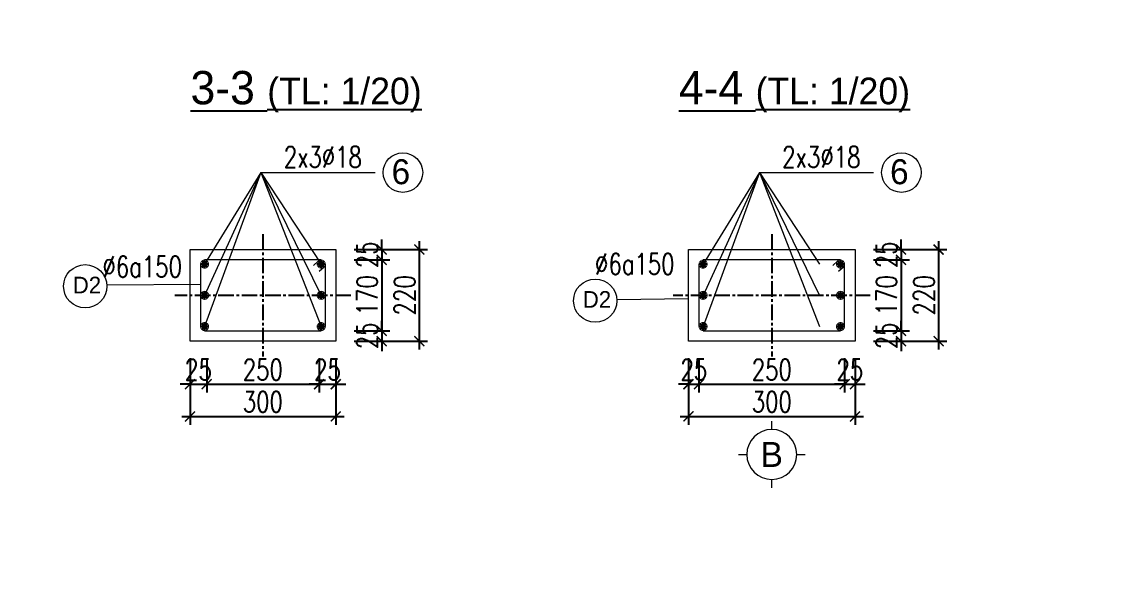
# Model space of a CAD drawing. Header units: millimetres. Extents: x -94324 to 105676, y -98316 to 125800.
# Drawn here: x -29545 to -26917, y 13870 to 15218 of the extents above; entities that cross this region are included whole.
import ezdxf
from ezdxf.enums import TextEntityAlignment as Align

# ---------------------------------------------------------------- set-up
doc = ezdxf.new("R2010")
doc.units = ezdxf.units.MM
doc.header["$MEASUREMENT"] = 0
doc.linetypes.add('CENTER2', pattern=[1.125, 0.75, -0.125, 0.125, -0.125])
for name, color, linetype, lineweight in [('7', 7, 'Continuous', 20), ('8', 8, 'Continuous', 13), ('bao', 4, 'Continuous', 20), ('Dim', 8, 'Continuous', 15), ('THEP', 3, 'Continuous', 18), ('thepchu', 1, 'Continuous', 30)]:
    doc.layers.add(name, color=color, linetype=linetype, lineweight=lineweight)
doc.layers.add('TEXT', color=3, linetype='Continuous')
doc.layers.add('TRUCDX', color=9, linetype='CENTER2')
doc.styles.add('.VnAvantH', font='', dxfattribs={"width": 0.9})
doc.styles.add('ROMANS', font='romans.shx', dxfattribs={"width": 0.75, "bigfont": 'vns.shx'})
doc.styles.add('romans.shx', font='romans.shx', dxfattribs={"width": 0.75, "bigfont": 'vns.shx'})
doc.styles.add('VNAVANTH', font='')
doc.styles.get('.VnAvantH').set_extended_font_data('.VnAvantH')
doc.styles.get('VNAVANTH').set_extended_font_data('.VnAvantH')
doc.dimstyles.new('1-20', dxfattribs={"dimscale": 20, "dimtxt": 2.5, "dimasz": 1.2, "dimexe": 1, "dimexo": 0, "dimgap": 0.5, "dimtad": 1, "dimdec": 0, "dimzin": 0, "dimdsep": 46, "dimtxsty": 'romans.shx', "dimblk": 'ARCHTICK', "dimcen": 0.09, "dimdle": 1, "dimclrd": 8, "dimclre": 8, "dimclrt": 3, "dimadec": 0, "dimazin": 0, "dimtfac": 1, "dimtdec": 0, "dimtix": 1, "dimtmove": 0, "dimatfit": 3, "dimfxl": 1, "dimtolj": 1, "dimtzin": 0, "dimarcsym": 0})

# ---------------------------------------------------------------- blocks, each defined once
blk = doc.blocks.new('thep')
at = {"layer": 'thepchu'}
for p, q in [((-0.5, 0), (0.5, 0)), ((-0.35, 0.35), (0.35, -0.35)), ((0.35, 0.35), (-0.35, -0.35)), ((0, 0.5), (0, -0.5))]:
    blk.add_line(p, q, dxfattribs=at)
at = {"layer": 'thepchu', "const_width": 0.0833}
blk.add_lwpolyline([(-0.5, 0, 1), (0.5, 0, 1), (-0.5, 0, 1)], format="xyb", dxfattribs=at)
blk = doc.blocks.new('_ArchTick')
at = {"layer": 'Dim', "color": 0, "const_width": 0.15}
blk.add_lwpolyline([(-0.5, -0.5), (0.5, 0.5)], dxfattribs=at)
blk = doc.blocks.new('*D64')
at = {"layer": 'Defpoints', "color": 0, "transparency": 16777216}
for p in [(-28747.3, 14671.3), (-28747.3, 14646.3), (-28681, 14646.3)]:
    blk.add_point(p, dxfattribs=at)
at = {"layer": 'Dim', "color": 8, "lineweight": -2, "transparency": 16777216}
for p, q in [((-28681, 14671.3), (-28681, 14695.3)), ((-28747.3, 14671.3), (-28661, 14671.3)), ((-28681, 14671.3), (-28681, 14646.3)), ((-28747.3, 14646.3), (-28661, 14646.3)), ((-28681, 14646.3), (-28681, 14622.3))]:
    blk.add_line(p, q, dxfattribs=at)
at = {"layer": 'Dim', "color": 8, "lineweight": -2, "transparency": 16777216, "xscale": 24, "yscale": 24, "zscale": 24}
for p, rotation in [((-28681, 14671.3), 270), ((-28681, 14646.3), 90)]:
    blk.add_blockref('_ArchTick', p, dxfattribs=dict(at, rotation=rotation))
at = {"layer": 'Dim', "color": 3, "transparency": 16777216, "insert": (-28716, 14658.8), "char_height": 50, "attachment_point": 5, "rotation": 90, "style": 'romans.shx'}
blk.add_mtext('\\A1;25', dxfattribs=at)
blk = doc.blocks.new('*D65')
at = {"layer": 'Defpoints', "color": 0, "transparency": 16777216}
for p in [(-28747.3, 14671.3), (-28747.3, 14451.3), (-28590.7, 14451.3)]:
    blk.add_point(p, dxfattribs=at)
at = {"layer": 'Dim', "color": 8, "lineweight": -2, "transparency": 16777216}
for p, q in [((-28747.3, 14671.3), (-28570.7, 14671.3)), ((-28590.7, 14691.3), (-28590.7, 14431.3)), ((-28747.3, 14451.3), (-28570.7, 14451.3))]:
    blk.add_line(p, q, dxfattribs=at)
at = {"layer": 'Dim', "color": 8, "lineweight": -2, "transparency": 16777216, "xscale": 24, "yscale": 24, "zscale": 24}
for p, rotation in [((-28590.7, 14671.3), 90), ((-28590.7, 14451.3), 270)]:
    blk.add_blockref('_ArchTick', p, dxfattribs=dict(at, rotation=rotation))
at = {"layer": 'Dim', "color": 3, "transparency": 16777216, "insert": (-28625.7, 14561.3), "char_height": 50, "attachment_point": 5, "rotation": 90, "style": 'romans.shx'}
blk.add_mtext('\\A1;220', dxfattribs=at)
blk = doc.blocks.new('*D66')
at = {"layer": 'Defpoints', "color": 0, "transparency": 16777216}
for p in [(-29141.3, 14410.6), (-29101.3, 14410.6), (-29101.3, 14347.9)]:
    blk.add_point(p, dxfattribs=at)
at = {"layer": 'Dim', "color": 8, "lineweight": -2, "transparency": 16777216}
for p, q in [((-29141.3, 14410.6), (-29141.3, 14327.9)), ((-29101.3, 14410.6), (-29101.3, 14327.9)), ((-29141.3, 14347.9), (-29165.3, 14347.9)), ((-29141.3, 14347.9), (-29101.3, 14347.9)), ((-29101.3, 14347.9), (-29077.3, 14347.9))]:
    blk.add_line(p, q, dxfattribs=at)
at = {"layer": 'Dim', "color": 8, "lineweight": -2, "transparency": 16777216, "xscale": 24, "yscale": 24, "zscale": 24}
blk.add_blockref('_ArchTick', (-29141.3, 14347.9), dxfattribs=at)
at = {"layer": 'Dim', "color": 8, "lineweight": -2, "transparency": 16777216, "xscale": 24, "yscale": 24, "zscale": 24, "rotation": 180}
blk.add_blockref('_ArchTick', (-29101.3, 14347.9), dxfattribs=at)
at = {"layer": 'Dim', "color": 3, "transparency": 16777216, "insert": (-29121.3, 14382.9), "char_height": 50, "attachment_point": 5, "style": 'romans.shx'}
blk.add_mtext('\\A1;25', dxfattribs=at)
blk = doc.blocks.new('*D67')
at = {"layer": 'Defpoints', "color": 0, "transparency": 16777216}
for p in [(-29101.3, 14410.6), (-28831.3, 14410.6), (-28831.3, 14347.9)]:
    blk.add_point(p, dxfattribs=at)
at = {"layer": 'Dim', "color": 8, "lineweight": -2, "transparency": 16777216}
for p, q in [((-29101.3, 14410.6), (-29101.3, 14327.9)), ((-28831.3, 14410.6), (-28831.3, 14327.9)), ((-29121.3, 14347.9), (-28811.3, 14347.9))]:
    blk.add_line(p, q, dxfattribs=at)
at = {"layer": 'Dim', "color": 8, "lineweight": -2, "transparency": 16777216, "xscale": 24, "yscale": 24, "zscale": 24, "rotation": 180}
blk.add_blockref('_ArchTick', (-29101.3, 14347.9), dxfattribs=at)
at = {"layer": 'Dim', "color": 8, "lineweight": -2, "transparency": 16777216, "xscale": 24, "yscale": 24, "zscale": 24}
blk.add_blockref('_ArchTick', (-28831.3, 14347.9), dxfattribs=at)
at = {"layer": 'Dim', "color": 3, "transparency": 16777216, "insert": (-28966.3, 14382.9), "char_height": 50, "attachment_point": 5, "style": 'romans.shx'}
blk.add_mtext('\\A1;250', dxfattribs=at)
blk = doc.blocks.new('*D68')
at = {"layer": 'Defpoints', "color": 0, "transparency": 16777216}
for p in [(-28831.3, 14410.6), (-28791.3, 14410.6), (-28791.3, 14347.9)]:
    blk.add_point(p, dxfattribs=at)
at = {"layer": 'Dim', "color": 8, "lineweight": -2, "transparency": 16777216}
for p, q in [((-28831.3, 14410.6), (-28831.3, 14327.9)), ((-28791.3, 14410.6), (-28791.3, 14327.9)), ((-28831.3, 14347.9), (-28855.3, 14347.9)), ((-28831.3, 14347.9), (-28791.3, 14347.9)), ((-28791.3, 14347.9), (-28767.3, 14347.9))]:
    blk.add_line(p, q, dxfattribs=at)
at = {"layer": 'Dim', "color": 8, "lineweight": -2, "transparency": 16777216, "xscale": 24, "yscale": 24, "zscale": 24}
blk.add_blockref('_ArchTick', (-28831.3, 14347.9), dxfattribs=at)
at = {"layer": 'Dim', "color": 8, "lineweight": -2, "transparency": 16777216, "xscale": 24, "yscale": 24, "zscale": 24, "rotation": 180}
blk.add_blockref('_ArchTick', (-28791.3, 14347.9), dxfattribs=at)
at = {"layer": 'Dim', "color": 3, "transparency": 16777216, "insert": (-28811.3, 14382.9), "char_height": 50, "attachment_point": 5, "style": 'romans.shx'}
blk.add_mtext('\\A1;25', dxfattribs=at)
blk = doc.blocks.new('*D69')
at = {"layer": 'Defpoints', "color": 0, "transparency": 16777216}
for p in [(-29141.3, 14410.6), (-28791.3, 14410.6), (-28791.3, 14270.6)]:
    blk.add_point(p, dxfattribs=at)
at = {"layer": 'Dim', "color": 8, "lineweight": -2, "transparency": 16777216}
for p, q in [((-29141.3, 14410.6), (-29141.3, 14250.6)), ((-28791.3, 14410.6), (-28791.3, 14250.6)), ((-29161.3, 14270.6), (-28771.3, 14270.6))]:
    blk.add_line(p, q, dxfattribs=at)
at = {"layer": 'Dim', "color": 8, "lineweight": -2, "transparency": 16777216, "xscale": 24, "yscale": 24, "zscale": 24, "rotation": 180}
blk.add_blockref('_ArchTick', (-29141.3, 14270.6), dxfattribs=at)
at = {"layer": 'Dim', "color": 8, "lineweight": -2, "transparency": 16777216, "xscale": 24, "yscale": 24, "zscale": 24}
blk.add_blockref('_ArchTick', (-28791.3, 14270.6), dxfattribs=at)
at = {"layer": 'Dim', "color": 3, "transparency": 16777216, "insert": (-28966.3, 14305.6), "char_height": 50, "attachment_point": 5, "style": 'romans.shx'}
blk.add_mtext('\\A1;300', dxfattribs=at)
blk = doc.blocks.new('*D70')
at = {"layer": 'Defpoints', "color": 0, "transparency": 16777216}
for p in [(-27944, 14410.6), (-27919, 14410.6), (-27919, 14347.9)]:
    blk.add_point(p, dxfattribs=at)
at = {"layer": 'Dim', "color": 8, "lineweight": -2, "transparency": 16777216}
for p, q in [((-27944, 14410.6), (-27944, 14327.9)), ((-27919, 14410.6), (-27919, 14327.9)), ((-27944, 14347.9), (-27968, 14347.9)), ((-27944, 14347.9), (-27919, 14347.9)), ((-27919, 14347.9), (-27895, 14347.9))]:
    blk.add_line(p, q, dxfattribs=at)
at = {"layer": 'Dim', "color": 8, "lineweight": -2, "transparency": 16777216, "xscale": 24, "yscale": 24, "zscale": 24}
blk.add_blockref('_ArchTick', (-27944, 14347.9), dxfattribs=at)
at = {"layer": 'Dim', "color": 8, "lineweight": -2, "transparency": 16777216, "xscale": 24, "yscale": 24, "zscale": 24, "rotation": 180}
blk.add_blockref('_ArchTick', (-27919, 14347.9), dxfattribs=at)
at = {"layer": 'Dim', "color": 3, "transparency": 16777216, "insert": (-27931.5, 14382.9), "char_height": 50, "attachment_point": 5, "style": 'romans.shx'}
blk.add_mtext('\\A1;25', dxfattribs=at)
blk = doc.blocks.new('*D71')
at = {"layer": 'Defpoints', "color": 0, "transparency": 16777216}
for p in [(-27919, 14410.6), (-27569, 14410.6), (-27569, 14347.9)]:
    blk.add_point(p, dxfattribs=at)
at = {"layer": 'Dim', "color": 8, "lineweight": -2, "transparency": 16777216}
for p, q in [((-27919, 14410.6), (-27919, 14327.9)), ((-27569, 14410.6), (-27569, 14327.9)), ((-27939, 14347.9), (-27549, 14347.9))]:
    blk.add_line(p, q, dxfattribs=at)
at = {"layer": 'Dim', "color": 8, "lineweight": -2, "transparency": 16777216, "xscale": 24, "yscale": 24, "zscale": 24, "rotation": 180}
blk.add_blockref('_ArchTick', (-27919, 14347.9), dxfattribs=at)
at = {"layer": 'Dim', "color": 8, "lineweight": -2, "transparency": 16777216, "xscale": 24, "yscale": 24, "zscale": 24}
blk.add_blockref('_ArchTick', (-27569, 14347.9), dxfattribs=at)
at = {"layer": 'Dim', "color": 3, "transparency": 16777216, "insert": (-27744, 14382.9), "char_height": 50, "attachment_point": 5, "style": 'romans.shx'}
blk.add_mtext('\\A1;250', dxfattribs=at)
blk = doc.blocks.new('*D72')
at = {"layer": 'Defpoints', "color": 0, "transparency": 16777216}
for p in [(-27569, 14410.6), (-27544, 14410.6), (-27544, 14347.9)]:
    blk.add_point(p, dxfattribs=at)
at = {"layer": 'Dim', "color": 8, "lineweight": -2, "transparency": 16777216}
for p, q in [((-27569, 14410.6), (-27569, 14327.9)), ((-27544, 14410.6), (-27544, 14327.9)), ((-27569, 14347.9), (-27593, 14347.9)), ((-27569, 14347.9), (-27544, 14347.9)), ((-27544, 14347.9), (-27520, 14347.9))]:
    blk.add_line(p, q, dxfattribs=at)
at = {"layer": 'Dim', "color": 8, "lineweight": -2, "transparency": 16777216, "xscale": 24, "yscale": 24, "zscale": 24}
blk.add_blockref('_ArchTick', (-27569, 14347.9), dxfattribs=at)
at = {"layer": 'Dim', "color": 8, "lineweight": -2, "transparency": 16777216, "xscale": 24, "yscale": 24, "zscale": 24, "rotation": 180}
blk.add_blockref('_ArchTick', (-27544, 14347.9), dxfattribs=at)
at = {"layer": 'Dim', "color": 3, "transparency": 16777216, "insert": (-27556.5, 14382.9), "char_height": 50, "attachment_point": 5, "style": 'romans.shx'}
blk.add_mtext('\\A1;25', dxfattribs=at)
blk = doc.blocks.new('*D73')
at = {"layer": 'Defpoints', "color": 0, "transparency": 16777216}
for p in [(-27944, 14410.6), (-27544, 14410.6), (-27544, 14270.6)]:
    blk.add_point(p, dxfattribs=at)
at = {"layer": 'Dim', "color": 8, "lineweight": -2, "transparency": 16777216}
for p, q in [((-27944, 14410.6), (-27944, 14250.6)), ((-27544, 14410.6), (-27544, 14250.6)), ((-27964, 14270.6), (-27524, 14270.6))]:
    blk.add_line(p, q, dxfattribs=at)
at = {"layer": 'Dim', "color": 8, "lineweight": -2, "transparency": 16777216, "xscale": 24, "yscale": 24, "zscale": 24, "rotation": 180}
blk.add_blockref('_ArchTick', (-27944, 14270.6), dxfattribs=at)
at = {"layer": 'Dim', "color": 8, "lineweight": -2, "transparency": 16777216, "xscale": 24, "yscale": 24, "zscale": 24}
blk.add_blockref('_ArchTick', (-27544, 14270.6), dxfattribs=at)
at = {"layer": 'Dim', "color": 3, "transparency": 16777216, "insert": (-27744, 14305.6), "char_height": 50, "attachment_point": 5, "style": 'romans.shx'}
blk.add_mtext('\\A1;300', dxfattribs=at)
blk = doc.blocks.new('SH')
at = {"layer": '8'}
for p, q in [((0, 20), (0, 0)), ((0, 20), (0, 0)), ((-80, -60), (-60, -60)), ((-80, -60), (-60, -60)), ((60, -60), (80, -60)), ((60, -60), (80, -60)), ((0, -120), (0, -140)), ((0, -120), (0, -140))]:
    blk.add_line(p, q, dxfattribs=at)
blk.add_circle((0, -60), 60, dxfattribs=at)
at = {"layer": 'TEXT', "style": '.VnAvantH'}
blk.add_attdef('SH', text='', height=60, dxfattribs=at).set_placement((0, -60), align=Align.MIDDLE_CENTER)
blk = doc.blocks.new('*D58')
at = {"layer": 'Defpoints', "color": 0, "transparency": 16777216}
for p in [(-28747.3, 14646.3), (-28747.3, 14476.3), (-28681, 14476.3)]:
    blk.add_point(p, dxfattribs=at)
at = {"layer": 'Dim', "color": 8, "lineweight": -2, "transparency": 16777216}
for p, q in [((-28681, 14666.3), (-28681, 14456.3)), ((-28747.3, 14646.3), (-28661, 14646.3)), ((-28747.3, 14476.3), (-28661, 14476.3))]:
    blk.add_line(p, q, dxfattribs=at)
at = {"layer": 'Dim', "color": 8, "lineweight": -2, "transparency": 16777216, "xscale": 24, "yscale": 24, "zscale": 24}
for p, rotation in [((-28681, 14646.3), 90), ((-28681, 14476.3), 270)]:
    blk.add_blockref('_ArchTick', p, dxfattribs=dict(at, rotation=rotation))
at = {"layer": 'Dim', "color": 3, "transparency": 16777216, "insert": (-28716, 14561.3), "char_height": 50, "attachment_point": 5, "rotation": 90, "style": 'romans.shx'}
blk.add_mtext('\\A1;170', dxfattribs=at)
blk = doc.blocks.new('*D59')
at = {"layer": 'Defpoints', "color": 0, "transparency": 16777216}
for p in [(-28747.3, 14476.3), (-28747.3, 14451.3), (-28681, 14451.3)]:
    blk.add_point(p, dxfattribs=at)
at = {"layer": 'Dim', "color": 8, "lineweight": -2, "transparency": 16777216}
for p, q in [((-28681, 14476.3), (-28681, 14500.3)), ((-28747.3, 14476.3), (-28661, 14476.3)), ((-28681, 14476.3), (-28681, 14451.3)), ((-28747.3, 14451.3), (-28661, 14451.3)), ((-28681, 14451.3), (-28681, 14427.3))]:
    blk.add_line(p, q, dxfattribs=at)
at = {"layer": 'Dim', "color": 8, "lineweight": -2, "transparency": 16777216, "xscale": 24, "yscale": 24, "zscale": 24}
for p, rotation in [((-28681, 14476.3), 270), ((-28681, 14451.3), 90)]:
    blk.add_blockref('_ArchTick', p, dxfattribs=dict(at, rotation=rotation))
at = {"layer": 'Dim', "color": 3, "transparency": 16777216, "insert": (-28716, 14463.8), "char_height": 50, "attachment_point": 5, "rotation": 90, "style": 'romans.shx'}
blk.add_mtext('\\A1;25', dxfattribs=at)
blk = doc.blocks.new('*D60')
at = {"layer": 'Defpoints', "color": 0, "transparency": 16777216}
for p in [(-27500, 14671.3), (-27500, 14646.3), (-27433.6, 14646.3)]:
    blk.add_point(p, dxfattribs=at)
at = {"layer": 'Dim', "color": 8, "lineweight": -2, "transparency": 16777216}
for p, q in [((-27433.6, 14671.3), (-27433.6, 14695.3)), ((-27500, 14671.3), (-27413.6, 14671.3)), ((-27433.6, 14671.3), (-27433.6, 14646.3)), ((-27500, 14646.3), (-27413.6, 14646.3)), ((-27433.6, 14646.3), (-27433.6, 14622.3))]:
    blk.add_line(p, q, dxfattribs=at)
at = {"layer": 'Dim', "color": 8, "lineweight": -2, "transparency": 16777216, "xscale": 24, "yscale": 24, "zscale": 24}
for p, rotation in [((-27433.6, 14671.3), 270), ((-27433.6, 14646.3), 90)]:
    blk.add_blockref('_ArchTick', p, dxfattribs=dict(at, rotation=rotation))
at = {"layer": 'Dim', "color": 3, "transparency": 16777216, "insert": (-27468.6, 14658.8), "char_height": 50, "attachment_point": 5, "rotation": 90, "style": 'romans.shx'}
blk.add_mtext('\\A1;25', dxfattribs=at)
blk = doc.blocks.new('*D61')
at = {"layer": 'Defpoints', "color": 0, "transparency": 16777216}
for p in [(-27500, 14671.3), (-27500, 14451.3), (-27343.4, 14451.3)]:
    blk.add_point(p, dxfattribs=at)
at = {"layer": 'Dim', "color": 8, "lineweight": -2, "transparency": 16777216}
for p, q in [((-27500, 14671.3), (-27323.4, 14671.3)), ((-27343.4, 14691.3), (-27343.4, 14431.3)), ((-27500, 14451.3), (-27323.4, 14451.3))]:
    blk.add_line(p, q, dxfattribs=at)
at = {"layer": 'Dim', "color": 8, "lineweight": -2, "transparency": 16777216, "xscale": 24, "yscale": 24, "zscale": 24}
for p, rotation in [((-27343.4, 14671.3), 90), ((-27343.4, 14451.3), 270)]:
    blk.add_blockref('_ArchTick', p, dxfattribs=dict(at, rotation=rotation))
at = {"layer": 'Dim', "color": 3, "transparency": 16777216, "insert": (-27378.4, 14561.3), "char_height": 50, "attachment_point": 5, "rotation": 90, "style": 'romans.shx'}
blk.add_mtext('\\A1;220', dxfattribs=at)
blk = doc.blocks.new('*D62')
at = {"layer": 'Defpoints', "color": 0, "transparency": 16777216}
for p in [(-27500, 14646.3), (-27500, 14476.3), (-27433.6, 14476.3)]:
    blk.add_point(p, dxfattribs=at)
at = {"layer": 'Dim', "color": 8, "lineweight": -2, "transparency": 16777216}
for p, q in [((-27433.6, 14666.3), (-27433.6, 14456.3)), ((-27500, 14646.3), (-27413.6, 14646.3)), ((-27500, 14476.3), (-27413.6, 14476.3))]:
    blk.add_line(p, q, dxfattribs=at)
at = {"layer": 'Dim', "color": 8, "lineweight": -2, "transparency": 16777216, "xscale": 24, "yscale": 24, "zscale": 24}
for p, rotation in [((-27433.6, 14646.3), 90), ((-27433.6, 14476.3), 270)]:
    blk.add_blockref('_ArchTick', p, dxfattribs=dict(at, rotation=rotation))
at = {"layer": 'Dim', "color": 3, "transparency": 16777216, "insert": (-27468.6, 14561.3), "char_height": 50, "attachment_point": 5, "rotation": 90, "style": 'romans.shx'}
blk.add_mtext('\\A1;170', dxfattribs=at)
blk = doc.blocks.new('*D63')
at = {"layer": 'Defpoints', "color": 0, "transparency": 16777216}
for p in [(-27500, 14476.3), (-27500, 14451.3), (-27433.6, 14451.3)]:
    blk.add_point(p, dxfattribs=at)
at = {"layer": 'Dim', "color": 8, "lineweight": -2, "transparency": 16777216}
for p, q in [((-27433.6, 14476.3), (-27433.6, 14500.3)), ((-27500, 14476.3), (-27413.6, 14476.3)), ((-27433.6, 14476.3), (-27433.6, 14451.3)), ((-27500, 14451.3), (-27413.6, 14451.3)), ((-27433.6, 14451.3), (-27433.6, 14427.3))]:
    blk.add_line(p, q, dxfattribs=at)
at = {"layer": 'Dim', "color": 8, "lineweight": -2, "transparency": 16777216, "xscale": 24, "yscale": 24, "zscale": 24}
for p, rotation in [((-27433.6, 14476.3), 270), ((-27433.6, 14451.3), 90)]:
    blk.add_blockref('_ArchTick', p, dxfattribs=dict(at, rotation=rotation))
at = {"layer": 'Dim', "color": 3, "transparency": 16777216, "insert": (-27468.6, 14463.8), "char_height": 50, "attachment_point": 5, "rotation": 90, "style": 'romans.shx'}
blk.add_mtext('\\A1;25', dxfattribs=at)

msp = doc.modelspace()

# ---------------------------------------------------------------- linework, layer by layer
at = {"layer": '7'}
msp.add_circle((5675.5, 1684), 100000, dxfattribs=at)
at = {"layer": 'bao'}
for points in [[(-28791.3, 14671.3), (-28791.3, 14451.3), (-29141.3, 14451.3), (-29141.3, 14671.3)], [(-27544, 14671.3), (-27544, 14451.3), (-27944, 14451.3), (-27944, 14671.3)]]:
    msp.add_lwpolyline(points, close=True, dxfattribs=at)
at = {"layer": 'THEP'}
for p, q in [((-28971, 14856.5), (-29106.3, 14636.3)), ((-28971, 14856.5), (-29106.3, 14561.3)), ((-28971, 14856.5), (-29106.3, 14486.3)), ((-28971, 14856.5), (-28697, 14856.5)), ((-28971, 14856.5), (-28826.3, 14636.3)), ((-28971, 14856.5), (-28826.3, 14561.3)), ((-28971, 14856.5), (-28826.3, 14486.3)), ((-27773.7, 14856.5), (-27909, 14636.3)), ((-27773.7, 14856.5), (-27909, 14561.3)), ((-27773.7, 14856.5), (-27909, 14486.3)), ((-27773.7, 14856.5), (-27499.7, 14856.5)), ((-27773.7, 14856.5), (-27629, 14636.3)), ((-27773.7, 14856.5), (-27629, 14561.3)), ((-27773.7, 14856.5), (-27629, 14486.3)), ((-28832.9, 14643.9), (-28844.7, 14632.9)), ((-27585.5, 14643.9), (-27597.3, 14632.9)), ((-28819.3, 14629.2), (-28831, 14618.3)), ((-27571.9, 14629.2), (-27583.7, 14618.3)), ((-29116, 14587.1), (-29341.1, 14585.4)), ((-27944, 14552.6), (-28116.1, 14550.9))]:
    msp.add_line(p, q, dxfattribs=at)
for points in [[(-28826.3, 14646.3), (-29106.3, 14646.3)], [(-27579, 14646.3), (-27909, 14646.3)], [(-29116.3, 14636.3), (-29116.3, 14486.3)], [(-28816.3, 14486.3), (-28816.3, 14636.3)], [(-27919, 14636.3), (-27919, 14486.3)], [(-27569, 14486.3), (-27569, 14636.3)], [(-29106.3, 14476.3), (-28826.3, 14476.3)], [(-27909, 14476.3), (-27579, 14476.3)]]:
    msp.add_lwpolyline(points, dxfattribs=at)
for centre, radius in [((-28630, 14856), 47.5), ((-27432.7, 14856), 47.5), ((-29393, 14583), 52), ((-28168, 14548.5), 52)]:
    msp.add_circle(centre, radius, dxfattribs=at)
at = {"layer": 'TRUCDX', "ltscale": 50}
for p, q in [((-28966.3, 14708), (-28966.3, 14414.6)), ((-27744, 14708), (-27744, 14414.6)), ((-28754.7, 14561.3), (-29178, 14561.3)), ((-27507.3, 14561.3), (-27980.7, 14561.3))]:
    msp.add_line(p, q, dxfattribs=at)

# ---------------------------------------------------------------- block references
at = {"layer": 'bao'}
ref = msp.add_blockref('SH', (-27744, 14119.2), dxfattribs=dict(at, xscale=-1, rotation=180))
ref.add_attrib('SH', 'b', dxfattribs={"layer": 'TEXT', "height": 60, "style": '.VnAvantH'}).set_placement((-27744, 14179.3), align=Align.MIDDLE_CENTER)
at = {"layer": 'thepchu', "yscale": 20, "zscale": 20}
for p, xscale, rotation in [((-29106.3, 14636.3), -20, 270), ((-28826.3, 14636.3), 20, 90), ((-27909, 14636.3), -20, 270), ((-27579, 14636.3), 20, 90), ((-29106.3, 14561.3), 20, 270), ((-28826.3, 14561.3), -20, 90), ((-27909, 14561.3), -20, 270), ((-27579, 14561.3), 20, 90), ((-29106.3, 14486.3), 20, 270), ((-28826.3, 14486.3), -20, 90), ((-27909, 14486.3), 20, 270), ((-27579, 14486.3), -20, 90)]:
    msp.add_blockref('thep', p, dxfattribs=dict(at, xscale=xscale, rotation=rotation))

# ---------------------------------------------------------------- texts
at = {"layer": 'TEXT', "char_height": 80, "width": 3655.8, "attachment_point": 2, "style": 'VNAVANTH'}
for s, insert in [('{\\L3-3 \\H0.8x;(tl: 1/20)}', (-28862.5, 15100)), ('{\\L4-4 \\H0.8x;(tl: 1/20)}', (-27689.5, 15100))]:
    msp.add_mtext(s, dxfattribs=dict(at, insert=insert))
at = {"layer": 'THEP', "attachment_point": 1}
for s, width, insert, char_height, style in [('2x3Ø18', 287, (-28916.3, 14918.4), 50, 'ROMANS'), ('2x3Ø18', 287, (-27718.9, 14918.4), 50, 'ROMANS'), ('6', 101.781, (-28657.2, 14888.1), 60, 'VNAVANTH'), ('6', 101.781, (-27459.9, 14888.1), 60, 'VNAVANTH'), ('Ø6a150', 287, (-29351.8, 14655), 50, 'ROMANS'), ('Ø6a150', 287, (-28168.7, 14661.4), 50, 'ROMANS'), ('D2', 101.781, (-29423.1, 14606), 40, 'VNAVANTH'), ('D2', 101.781, (-28198.1, 14571.5), 40, 'VNAVANTH')]:
    msp.add_mtext_dynamic_manual_height_columns(s, width=width, gutter_width=500, heights=[0], dxfattribs=dict(at, insert=insert, char_height=char_height, style=style))

# ---------------------------------------------------------------- dimensions: what is measured, and where the dimension line sits
at = {"layer": 'Dim'}
for base, p1, p2, picture, middle in [((-28681, 14646.3), (-28747.3, 14671.3), (-28747.3, 14646.3), '*D64', (-28716, 14658.8)), ((-27433.6, 14646.3), (-27500, 14671.3), (-27500, 14646.3), '*D60', (-27468.6, 14658.8)), ((-28590.7, 14451.3), (-28747.3, 14671.3), (-28747.3, 14451.3), '*D65', (-28625.7, 14561.3)), ((-27343.4, 14451.3), (-27500, 14671.3), (-27500, 14451.3), '*D61', (-27378.4, 14561.3))]:
    dim = msp.add_linear_dim(base=base, p1=p1, p2=p2, angle=270, dimstyle='1-20', dxfattribs=at)
    dim.commit()
    dim.dimension.update_dxf_attribs({"geometry": picture, "text_midpoint": middle})
for base, p1, p2, picture, middle in [((-28681, 14476.3), (-28747.3, 14646.3), (-28747.3, 14476.3), '*D58', (-28716, 14561.3)), ((-27433.6, 14476.3), (-27500, 14646.3), (-27500, 14476.3), '*D62', (-27468.6, 14561.3)), ((-28681, 14451.3), (-28747.3, 14476.3), (-28747.3, 14451.3), '*D59', (-28716, 14463.8)), ((-27433.6, 14451.3), (-27500, 14476.3), (-27500, 14451.3), '*D63', (-27468.6, 14463.8))]:
    dim = msp.add_linear_dim(base=base, p1=p1, p2=p2, angle=270, dimstyle='1-20', override={"dimtmove": 1}, dxfattribs=at)
    dim.commit()
    dim.dimension.update_dxf_attribs({"geometry": picture, "text_midpoint": middle})
for base, p1, p2, text, picture, middle in [((-29101.3, 14347.9), (-29141.3, 14410.6), (-29101.3, 14410.6), '25', '*D66', (-29121.3, 14382.9)), ((-28791.3, 14270.6), (-29141.3, 14410.6), (-28791.3, 14410.6), '300', '*D69', (-28966.3, 14305.6)), ((-27544, 14270.6), (-27944, 14410.6), (-27544, 14410.6), '300', '*D73', (-27744, 14305.6))]:
    dim = msp.add_linear_dim(base=base, p1=p1, p2=p2, text=text, dimstyle='1-20', dxfattribs=at)
    dim.commit()
    dim.dimension.update_dxf_attribs({"geometry": picture, "text_midpoint": middle})
for base, p1, p2, text, picture, middle in [((-28831.3, 14347.9), (-29101.3, 14410.6), (-28831.3, 14410.6), '250', '*D67', (-28966.3, 14382.9)), ((-28791.3, 14347.9), (-28831.3, 14410.6), (-28791.3, 14410.6), '25', '*D68', (-28811.3, 14382.9)), ((-27569, 14347.9), (-27919, 14410.6), (-27569, 14410.6), '250', '*D71', (-27744, 14382.9))]:
    dim = msp.add_linear_dim(base=base, p1=p1, p2=p2, text=text, dimstyle='1-20', override={"dimtmove": 1}, dxfattribs=at)
    dim.commit()
    dim.dimension.update_dxf_attribs({"geometry": picture, "text_midpoint": middle})
dim = msp.add_linear_dim(base=(-27919, 14347.9), p1=(-27944, 14410.6), p2=(-27919, 14410.6), dimstyle='1-20', dxfattribs=at)
dim.commit()
dim.dimension.update_dxf_attribs({"geometry": '*D70', "text_midpoint": (-27931.5, 14382.9)})
dim = msp.add_linear_dim(base=(-27544, 14347.9), p1=(-27569, 14410.6), p2=(-27544, 14410.6), dimstyle='1-20', override={"dimtmove": 1}, dxfattribs=at)
dim.commit()
dim.dimension.update_dxf_attribs({"geometry": '*D72', "text_midpoint": (-27556.5, 14382.9)})

doc.saveas('drawing.dxf')
